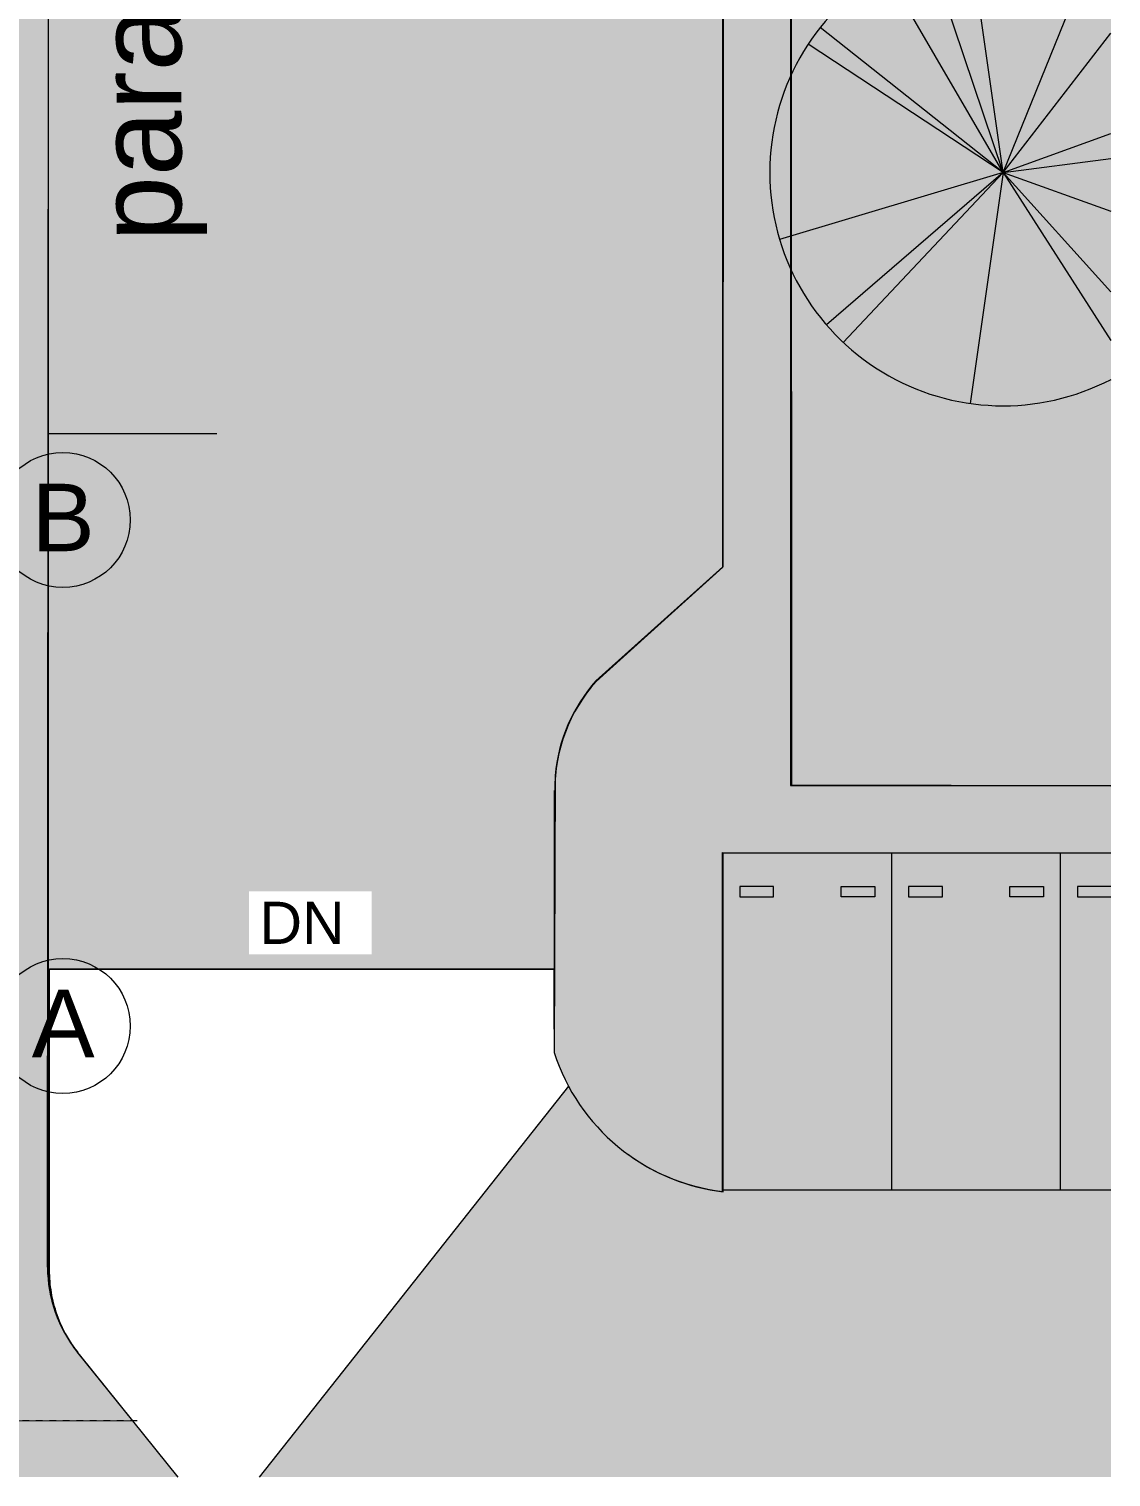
# Model space of a CAD drawing. Header units: metres. Extents: x -11.7 to 73.2, y 41.7 to 99.3.
# Drawn here: x 57.13 to 73.16, y 41.66 to 63.12 of the extents above; entities that cross this region are included whole.
import ezdxf

# ---------------------------------------------------------------- set-up
doc = ezdxf.new("R2010")
doc.units = ezdxf.units.M
doc.linetypes.add('Oculto', pattern=[0.006, 0.004, -0.002])
for name, color, linetype, lineweight in [('A-DETL-3', 151, 'Continuous', 5), ('A-DETL-LNOC', 90, 'Oculto', 5), ('A-PISO', 51, 'Continuous', 9), ('A-PISO-ACHU', 8, 'Continuous', 9), ('A-PISO-RAMP', 51, 'Continuous', 5), ('A-PISO-RAMP-TEXT', 2, 'Continuous', 5), ('A-PSAJ-ARBOL', 71, 'Continuous', 5), ('A-TEXT-NOTA', 2, 'Continuous', 5), ('C-PARQ', 70, 'Continuous', 5), ('S-REJI-IDEN', 1, 'Continuous', 5)]:
    doc.layers.add(name, color=color, linetype=linetype, lineweight=lineweight)
doc.styles.add('Arial_1', font='Arial.ttf', dxfattribs={"height": 0.625})
doc.styles.add('Arial_2', font='Arial.ttf', dxfattribs={"height": 1})
doc.styles.add('Arial_4', font='Arial.ttf', dxfattribs={"height": 1.25})

# ---------------------------------------------------------------- blocks, each defined once
blk = doc.blocks.new('Parqueadero-Sencillo - 2500x5000-Residentes-968502-Nivel 1')
at = {"layer": 'C-PARQ'}
for p, q in [((-1.25, 0), (1.25, 0)), ((-1.25, -5), (-1.25, 0)), ((1.25, -5), (1.25, 0)), ((-0.5, -0.5), (-1, -0.5)), ((-1, -0.5), (-1, -0.65)), ((-0.5, -0.65), (-0.5, -0.5)), ((0.5, -0.65), (0.5, -0.5)), ((0.5, -0.5), (1, -0.5)), ((1, -0.5), (1, -0.65)), ((-1, -0.65), (-0.5, -0.65)), ((1, -0.65), (0.5, -0.65)), ((1.25, -5), (-1.25, -5))]:
    blk.add_line(p, q, dxfattribs=at)
blk = doc.blocks.new('Parqueadero-Sencillo - 2500x5000-Residentes-V1-Nivel 1')
at = {"layer": 'C-PARQ'}
for p, q in [((-1.25, 0), (-0.504, 0)), ((-1.25, -5), (-1.25, 0)), ((-0.504, -0.5), (-1, -0.5)), ((-1, -0.5), (-1, -0.65)), ((-1, -0.65), (-0.504, -0.65)), ((-0.504, -5), (-1.25, -5))]:
    blk.add_line(p, q, dxfattribs=at)
blk = doc.blocks.new('M_RPC Tree - Deciduous - Scarlet Oak - 12_5 Meters-1355777-Nivel 1')
at = {"layer": 'A-PSAJ-ARBOL'}
for q in [(-1.106, 3.277), (-0.49, 3.423), (1.3, 3.205), (-1.739, 2.989), (-2.712, 2.146), (1.596, 2.062), (-2.889, 1.901), (1.596, 0.579), (-3.312, -0.995), (-2.619, -2.258), (-2.369, -2.519), (-0.491, -3.423), (1.596, 0.206), (1.596, -2.489), (1.596, -1.77), (1.596, -0.573)]:
    blk.add_line((0, 0), q, dxfattribs=at)
for start, end in [(62.4761, 180), (180, 297.5239)]:
    blk.add_arc((0, 0), 3.458, start, end, dxfattribs=at)
blk = doc.blocks.new('Grid - 4mm-563819-Nivel 1')
at = {"layer": 'S-REJI-IDEN'}
blk.add_circle((0, 0), 0.004, dxfattribs=at)

msp = doc.modelspace()

# ---------------------------------------------------------------- hatches: boundary and pattern name
at = {"layer": 'A-PISO-ACHU'}
h = msp.add_hatch(color=256, dxfattribs=at)
h.paths.add_polyline_path([(-5.714, 41.658), (19.599, 41.658), (19.605, 42.464), (40.933, 42.478), (40.946, 41.658), (44.914, 41.658), (44.914, 42.48), (49.914, 42.481), (49.914, 42.473), (54.904, 42.467), (54.904, 41.658), (54.914, 41.658), (54.914, 42.487), (58.671, 42.49), (57.849, 43.512), (57.759, 43.633), (57.679, 43.76), (57.608, 43.893), (57.547, 44.031), (57.497, 44.173), (57.458, 44.319), (57.43, 44.467), (57.413, 44.616), (57.408, 44.767), (57.416, 57.285), (57.416, 79.65), (59.917, 86.617), (59.925, 86.624), (59.917, 86.63), (59.917, 92.022), (59.937, 92.025), (59.938, 92.176), (59.913, 92.171), (59.911, 92.211), (59.893, 92.408), (59.857, 92.628), (59.826, 92.772), (59.775, 92.954), (59.72, 93.115), (59.744, 93.126), (59.671, 93.306), (59.587, 93.481), (59.489, 93.654), (59.488, 93.656), (59.386, 93.814), (59.271, 93.971), (59.146, 94.12), (59.012, 94.261), (58.87, 94.394), (58.719, 94.517), (58.562, 94.631), (58.397, 94.735), (58.227, 94.828), (58.05, 94.911), (57.87, 94.983), (57.685, 95.043), (57.496, 95.092), (57.305, 95.129), (57.079, 95.156), (56.886, 95.167), (56.707, 95.167), (56.506, 95.154), (56.311, 95.129), (56.119, 95.092), (55.93, 95.043), (55.744, 94.983), (55.563, 94.911), (55.393, 94.831), (25.532, 78.496), (-2.224, 62.875), (-2.521, 62.641), (-2.81, 62.398), (-3.092, 62.145), (-3.365, 61.884), (-3.63, 61.615), (-3.887, 61.338), (-4.184, 60.991), (-4.425, 60.691), (-4.656, 60.384), (-4.861, 60.093), (-5.072, 59.772), (-5.273, 59.444), (-5.464, 59.111), (-5.601, 58.856), (-5.77, 58.518), (-5.928, 58.175), (-6.075, 57.827), (-6.227, 57.429), (-6.336, 57.118), (26.988, 75.873), (54.461, 90.902), (54.461, 90.864), (54.482, 90.875), (54.482, 87.45), (54.461, 87.439), (54.461, 46.001), (-5.712, 46.001)], flags=0)
h.paths.add_polyline_path([(67.406, 45.89), (67.409, 50.912), (73.16, 50.909), (73.16, 51.904), (68.416, 51.907), (68.415, 93.643), (68.405, 93.658), (68.398, 93.655), (66.287, 95.202), (66.248, 95.297), (66.229, 95.323), (66.151, 95.451), (66.084, 95.584), (66.026, 95.722), (65.979, 95.864), (65.943, 96.009), (65.938, 96.009), (65.891, 96.157), (65.918, 96.156), (65.916, 97.029), (65.889, 97.163), (69.835, 99.325), (65.321, 99.325), (65.213, 99.199), (65.126, 99.017), (65.053, 98.836), (64.992, 98.651), (64.944, 98.462), (64.907, 98.27), (64.884, 98.083), (64.892, 96.089), (64.918, 95.908), (64.958, 95.718), (65.01, 95.53), (65.075, 95.346), (65.151, 95.167), (65.238, 94.993), (65.337, 94.825), (65.447, 94.664), (65.566, 94.511), (67.438, 93.14), (67.412, 55.141), (65.53, 53.447), (65.421, 53.313), (65.321, 53.172), (65.231, 53.023), (65.157, 52.879), (65.108, 52.773), (65.051, 52.623), (65.004, 52.469), (64.968, 52.313), (64.941, 52.154), (64.926, 51.995), (64.92, 50.253), (64.92, 49.186), (64.917, 49.186), (64.913, 47.95), (64.976, 47.772), (65.051, 47.597), (65.137, 47.428), (65.233, 47.265), (65.34, 47.108), (65.456, 46.957), (65.581, 46.815), (65.715, 46.681), (65.858, 46.555), (66.008, 46.439), (66.165, 46.333), (66.328, 46.236), (66.498, 46.151), (66.672, 46.076), (66.851, 46.012), (67.033, 45.96), (67.218, 45.919)], flags=0)
h.paths.add_polyline_path([(20.152, 57.717), (49.236, 57.717), (49.236, 71.036), (27.997, 59.062), (26.695, 61.379), (20.172, 57.728)], flags=0)
h.paths.add_polyline_path([(-9.942, 67.27), (-9.634, 67.277), (-9.331, 67.295), (-9.026, 67.325), (-8.723, 67.366), (-8.422, 67.419), (22.136, 84.617), (49.022, 99.325), (42.771, 99.325), (20.68, 87.24), (-11.749, 68.989), (-11.749, 67.478), (-11.725, 67.475), (-11.434, 67.435), (-11.123, 67.378), (-10.839, 67.317), (-10.554, 67.291), (-10.248, 67.275)], flags=0)
for points in [[(73.16, 51.904), (73.16, 99.325), (69.835, 99.325), (65.889, 97.163), (65.916, 97.028), (65.916, 96.156), (65.891, 96.156), (65.891, 96.151), (65.939, 96.009), (65.943, 96.009), (65.979, 95.864), (66.027, 95.721), (66.084, 95.584), (66.156, 95.444), (66.248, 95.297), (66.289, 95.196), (68.398, 93.655), (68.405, 93.658), (68.416, 93.642), (68.416, 51.907)], [(62.441, 49.186), (64.92, 49.186), (64.92, 51.834), (64.926, 51.994), (64.941, 52.154), (64.968, 52.313), (65.005, 52.471), (65.051, 52.623), (65.108, 52.773), (65.175, 52.919), (65.251, 53.06), (65.336, 53.196), (65.43, 53.327), (65.533, 53.45), (67.414, 55.142), (67.412, 93.137), (65.596, 94.464), (65.483, 94.604), (65.379, 94.751), (65.284, 94.903), (65.198, 95.061), (65.121, 95.224), (65.055, 95.391), (64.998, 95.561), (64.952, 95.735), (64.916, 95.911), (64.891, 96.089), (64.89, 96.616), (59.49, 93.653), (59.496, 93.643), (59.588, 93.478), (59.671, 93.306), (59.744, 93.126), (59.72, 93.115), (59.775, 92.954), (59.826, 92.772), (59.866, 92.587), (59.894, 92.4), (59.917, 92.172), (59.938, 92.176), (59.937, 92.025), (59.917, 92.022), (59.917, 86.63), (59.925, 86.624), (59.917, 86.617), (57.416, 79.65), (57.416, 49.186), (62.005, 49.186)], [(57.411, 41.658), (59.343, 41.658), (58.671, 42.49), (54.914, 42.487), (54.914, 41.658), (57.24, 41.658)]]:
    msp.add_hatch(color=256, dxfattribs=at).paths.add_polyline_path(points, flags=0)
h = msp.add_hatch(color=256, dxfattribs=at)
h.paths.add_polyline_path([(65.126, 41.658), (73.16, 41.658), (73.16, 50.909), (67.414, 50.91), (67.414, 45.886), (67.205, 45.919), (67.025, 45.96), (66.821, 46.02), (66.668, 46.076), (66.495, 46.151), (66.32, 46.241), (66.163, 46.334), (66.008, 46.439), (65.858, 46.555), (65.715, 46.681), (65.581, 46.815), (65.456, 46.957), (65.34, 47.108), (65.233, 47.265), (65.124, 47.453), (60.541, 41.658), (62.546, 41.658)], flags=0)
h.paths.add_polyline_path([(57.88, 43.474), (57.79, 43.595), (57.709, 43.722), (57.639, 43.855), (57.578, 43.993), (57.528, 44.135), (57.481, 44.319), (57.456, 44.467), (57.443, 44.578), (57.438, 44.765), (57.438, 49.186), (57.416, 49.186), (57.416, 44.756), (57.422, 44.605), (57.443, 44.432), (57.474, 44.281), (57.516, 44.135), (57.568, 43.993), (57.631, 43.855), (57.705, 43.722), (57.79, 43.593), (57.859, 43.501)], flags=0)
h.paths.add_polyline_path([(64.914, 48.296), (64.917, 49.186), (64.914, 49.186), (64.914, 48.867)], flags=0)

# ---------------------------------------------------------------- linework, layer by layer
at = {"layer": 'A-DETL-3'}
msp.add_line((57.414, 57.124), (59.914, 57.124), dxfattribs=at)
at = {"layer": 'A-DETL-LNOC'}
msp.add_line((58.735, 42.491), (19.697, 42.464), dxfattribs=at)
at = {"layer": 'A-PISO'}
for p, q in [((68.432, 51.911), (68.416, 93.664)), ((68.416, 93.642), (68.416, 51.907)), ((67.438, 93.14), (67.412, 55.146)), ((67.414, 55.142), (67.414, 93.136)), ((57.408, 44.767), (57.431, 79.662)), ((57.416, 79.65), (57.416, 44.756)), ((67.412, 55.146), (65.53, 53.456)), ((65.533, 53.45), (67.414, 55.142)), ((64.926, 52.057), (64.913, 47.95)), ((64.92, 49.186), (64.92, 51.834)), ((68.416, 51.907), (73.16, 51.904)), ((73.16, 51.904), (68.432, 51.911)), ((67.406, 45.89), (67.409, 50.912)), ((67.409, 50.912), (73.16, 50.909)), ((67.414, 50.912), (67.414, 45.886)), ((57.416, 49.186), (64.92, 49.186)), ((58.671, 42.49), (57.849, 43.512)), ((57.859, 43.501), (57.88, 43.474)), ((58.673, 42.49), (54.914, 42.487)), ((59.343, 41.658), (58.673, 42.49))]:
    msp.add_line(p, q, dxfattribs=at)
for centre, radius, start, end in [((67.361, 51.834), 2.44, 138.5087, 180), ((67.357, 51.838), 2.44, 138.4696, 174.8617), ((67.769, 48.868), 3, 197.8091, 263.0532), ((67.775, 48.864), 3, 234.0218, 263.0922), ((59.408, 44.765), 2, 179.9609, 218.8093), ((59.416, 44.756), 2, 180, 218.8483)]:
    msp.add_arc(centre, radius, start, end, dxfattribs=at)
at = {"layer": 'A-PISO-RAMP'}
for p, q in [((64.914, 49.186), (57.438, 49.186)), ((57.438, 44.729), (57.438, 49.186)), ((64.914, 48.296), (64.914, 49.186)), ((65.124, 47.453), (60.541, 41.658)), ((58.673, 42.49), (57.88, 43.474))]:
    msp.add_line(p, q, dxfattribs=at)
msp.add_open_spline([(57.88, 43.474), (57.809, 43.562), (57.682, 43.75), (57.542, 44.061), (57.457, 44.39), (57.438, 44.616), (57.438, 44.729)], degree=3, dxfattribs=at)

# ---------------------------------------------------------------- block references
at = {"layer": 'A-PSAJ-ARBOL'}
msp.add_blockref('M_RPC Tree - Deciduous - Scarlet Oak - 12_5 Meters-1355777-Nivel 1', (71.564, 60.992), dxfattribs=at)
at = {"layer": 'C-PARQ'}
for name, p in [('Parqueadero-Sencillo - 2500x5000-Residentes-968502-Nivel 1', (68.664, 50.908)), ('Parqueadero-Sencillo - 2500x5000-Residentes-968502-Nivel 1', (71.164, 50.908)), ('Parqueadero-Sencillo - 2500x5000-Residentes-V1-Nivel 1', (73.664, 50.908))]:
    msp.add_blockref(name, p, dxfattribs=at)
at = {"layer": 'S-REJI-IDEN', "xscale": 249.9999999999999, "yscale": 249.9999999999999, "zscale": 249.9999999999999, "rotation": 90.00000000000004}
for p in [(57.634, 55.842), (57.634, 48.342)]:
    msp.add_blockref('Grid - 4mm-563819-Nivel 1', p, dxfattribs=at)

# ---------------------------------------------------------------- texts
at = {"layer": 'A-TEXT-NOTA', "color": 7, "insert": (58.141, 59.967), "char_height": 1.25, "width": 23.93037, "attachment_point": 1, "rotation": 90, "style": 'Arial_4'}
msp.add_mtext('paradero rutas escolares', dxfattribs=at)
at = {"layer": 'S-REJI-IDEN', "char_height": 1, "width": 1.11408, "attachment_point": 2, "line_spacing_factor": 0.941778, "style": 'Arial_2'}
for s, insert in [('B', (57.64, 56.379)), ('A', (57.64, 48.879))]:
    msp.add_mtext(s, dxfattribs=dict(at, insert=insert))

# ---------------------------------------------------------------- next in the draw order: texts
at = {"layer": 'A-PISO-RAMP-TEXT', "insert": (60.548, 50.184), "char_height": 0.625, "width": 1.50684, "attachment_point": 1, "line_spacing_factor": 0.941778, "style": 'Arial_1', "bg_fill": 3, "box_fill_scale": 1.25, "bg_fill_color": 256, "bg_fill_true_color": 13158600, "bg_fill_transparency": 0}
msp.add_mtext('DN', dxfattribs=at)

doc.saveas('drawing.dxf')
